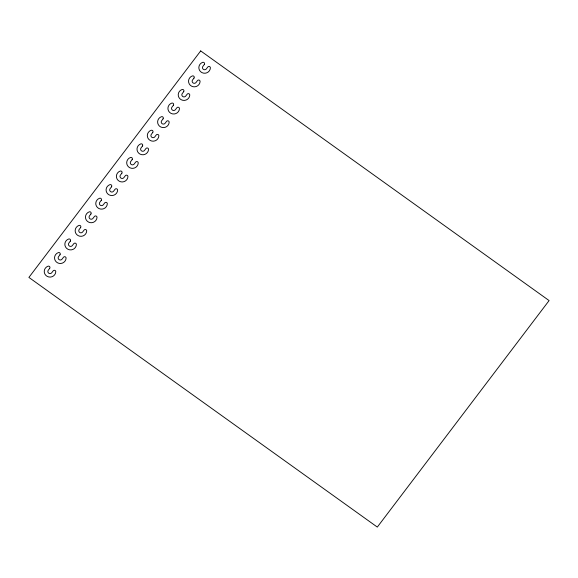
<?xml version="1.0" encoding="UTF-8"?>
<svg xmlns="http://www.w3.org/2000/svg" width="578" height="578" viewBox="0 0 578 578"><rect width="100%" height="100%" fill="white"/><g stroke="black" fill="none" stroke-linecap="round" stroke-linejoin="round"><path stroke-width="0.87" d="M200.689 50.915L28.9 277.418L377.311 527.085L549.1 300.582L200.689 50.915M49.694 268.344L48.27 270.222A2.167 2.11 -3.2 0 0 48.725 273.17A2.167 2.11 -3.2 0 0 51.753 272.722L53.176 270.844A1.445 1.409 -3.2 0 1 55.784 271.739A5.78 5.621 -3.2 0 1 50.488 277.072A5.78 5.621 -3.2 0 1 44.369 272.686A5.78 5.621 -3.2 0 1 48.039 266.191A1.445 1.409 -3.2 0 1 49.694 268.344M60.004 254.754L58.58 256.632A2.167 2.11 -3.2 0 0 59.028 259.58A2.167 2.11 -3.2 0 0 62.063 259.132L63.486 257.253A1.445 1.409 -3.2 0 1 66.087 258.149A5.78 5.621 -3.2 0 1 60.791 263.481A5.78 5.621 -3.2 0 1 54.672 259.096A5.78 5.621 -3.2 0 1 58.349 252.6A1.445 1.409 -3.2 0 1 60.004 254.754M70.306 241.163L68.883 243.042A2.167 2.11 -3.2 0 0 69.338 245.99A2.167 2.11 -3.2 0 0 72.366 245.542L73.796 243.663A1.445 1.409 -3.2 0 1 76.397 244.559A5.78 5.621 -3.2 0 1 71.101 249.891A5.78 5.621 -3.2 0 1 64.982 245.506A5.78 5.621 -3.2 0 1 68.652 239.01A1.445 1.409 -3.2 0 1 70.306 241.163M80.617 227.573L79.193 229.452A2.167 2.11 -3.2 0 0 79.648 232.399A2.167 2.11 -3.2 0 0 82.676 231.951L84.099 230.073A1.445 1.409 -3.2 0 1 86.707 230.969A5.78 5.621 -3.2 0 1 81.411 236.301A5.78 5.621 -3.2 0 1 75.292 231.923A5.78 5.621 -3.2 0 1 78.962 225.427A1.445 1.409 -3.2 0 1 80.617 227.573M90.927 213.983L89.503 215.861A2.167 2.11 -3.2 0 0 89.951 218.809A2.167 2.11 -3.2 0 0 92.986 218.361L94.409 216.483A1.445 1.409 -3.2 0 1 97.01 217.379A5.78 5.621 -3.2 0 1 91.714 222.711A5.78 5.621 -3.2 0 1 85.595 218.332A5.78 5.621 -3.2 0 1 89.272 211.837A1.445 1.409 -3.2 0 1 90.927 213.983M101.229 200.393L99.806 202.271A2.167 2.11 -3.2 0 0 100.261 205.219A2.167 2.11 -3.2 0 0 103.289 204.771L104.719 202.892A1.445 1.409 -3.2 0 1 107.32 203.788A5.78 5.621 -3.2 0 1 102.024 209.12A5.78 5.621 -3.2 0 1 95.905 204.742A5.78 5.621 -3.2 0 1 99.575 198.247A1.445 1.409 -3.2 0 1 101.229 200.393M111.54 186.802L110.116 188.681A2.167 2.11 -3.2 0 0 110.571 191.629A2.167 2.11 -3.2 0 0 113.599 191.181L115.022 189.302A1.445 1.409 -3.2 0 1 117.63 190.198A5.78 5.621 -3.2 0 1 112.327 195.53A5.78 5.621 -3.2 0 1 106.215 191.152A5.78 5.621 -3.2 0 1 109.885 184.657A1.445 1.409 -3.2 0 1 111.54 186.802M121.85 173.212L120.419 175.091A2.167 2.11 -3.2 0 0 120.874 178.038A2.167 2.11 -3.2 0 0 123.909 177.591L125.332 175.712A1.445 1.409 -3.2 0 1 127.933 176.615A5.78 5.621 -3.2 0 1 122.637 181.94A5.78 5.621 -3.2 0 1 116.518 177.562A5.78 5.621 -3.2 0 1 120.195 171.066A1.445 1.409 -3.2 0 1 121.85 173.212M132.152 159.622L130.729 161.5A2.167 2.11 -3.2 0 0 131.184 164.448A2.167 2.11 -3.2 0 0 134.212 164L135.635 162.122A1.445 1.409 -3.2 0 1 138.243 163.025A5.78 5.621 -3.2 0 1 132.947 168.35A5.78 5.621 -3.2 0 1 126.828 163.971A5.78 5.621 -3.2 0 1 130.498 157.476A1.445 1.409 -3.2 0 1 132.152 159.622M142.463 146.032L141.039 147.91A2.167 2.11 -3.2 0 0 141.494 150.858A2.167 2.11 -3.2 0 0 144.522 150.41L145.945 148.532A1.445 1.409 -3.2 0 1 148.553 149.435A5.78 5.621 -3.2 0 1 143.25 154.76A5.78 5.621 -3.2 0 1 137.138 150.381A5.78 5.621 -3.2 0 1 140.808 143.886A1.445 1.409 -3.2 0 1 142.463 146.032M152.773 132.441L151.342 134.32A2.167 2.11 -3.2 0 0 151.797 137.268A2.167 2.11 -3.2 0 0 154.832 136.82L156.255 134.941A1.445 1.409 -3.2 0 1 158.856 135.844A5.78 5.621 -3.2 0 1 153.56 141.169A5.78 5.621 -3.2 0 1 147.441 136.791A5.78 5.621 -3.2 0 1 151.118 130.296A1.445 1.409 -3.2 0 1 152.773 132.441M163.075 118.851L161.652 120.73A2.167 2.11 -3.2 0 0 162.107 123.678A2.167 2.11 -3.2 0 0 165.135 123.23L166.558 121.351A1.445 1.409 -3.2 0 1 169.166 122.254A5.78 5.621 -3.2 0 1 163.87 127.579A5.78 5.621 -3.2 0 1 157.751 123.201A5.78 5.621 -3.2 0 1 161.421 116.705A1.445 1.409 -3.2 0 1 163.075 118.851M173.386 105.268L171.962 107.14A2.167 2.11 -3.2 0 0 172.41 110.087A2.167 2.11 -3.2 0 0 175.445 109.639L176.868 107.761A1.445 1.409 -3.2 0 1 179.469 108.664A5.78 5.621 -3.2 0 1 174.173 113.989A5.78 5.621 -3.2 0 1 168.054 109.61A5.78 5.621 -3.2 0 1 171.731 103.115A1.445 1.409 -3.2 0 1 173.386 105.268M183.688 91.678L182.265 93.549A2.167 2.11 -3.2 0 0 182.72 96.497A2.167 2.11 -3.2 0 0 185.748 96.049L187.178 94.171A1.445 1.409 -3.2 0 1 189.779 95.074A5.78 5.621 -3.2 0 1 184.483 100.406A5.78 5.621 -3.2 0 1 178.364 96.02A5.78 5.621 -3.2 0 1 182.034 89.525A1.445 1.409 -3.2 0 1 183.688 91.678M193.998 78.088L192.575 79.959A2.167 2.11 -3.2 0 0 193.03 82.907A2.167 2.11 -3.2 0 0 196.058 82.459L197.481 80.58A1.445 1.409 -3.2 0 1 200.089 81.484A5.78 5.621 -3.2 0 1 194.793 86.816A5.78 5.621 -3.2 0 1 188.674 82.43A5.78 5.621 -3.2 0 1 192.344 75.935A1.445 1.409 -3.2 0 1 193.998 78.088M204.309 64.498L202.885 66.376A2.167 2.11 -3.2 0 0 203.333 69.317A2.167 2.11 -3.2 0 0 206.368 68.869L207.791 66.99A1.445 1.409 -3.2 0 1 210.392 67.893A5.78 5.621 -3.2 0 1 205.096 73.225A5.78 5.621 -3.2 0 1 198.976 68.84A5.78 5.621 -3.2 0 1 202.654 62.345A1.445 1.409 -3.2 0 1 204.309 64.498"/></g></svg>
